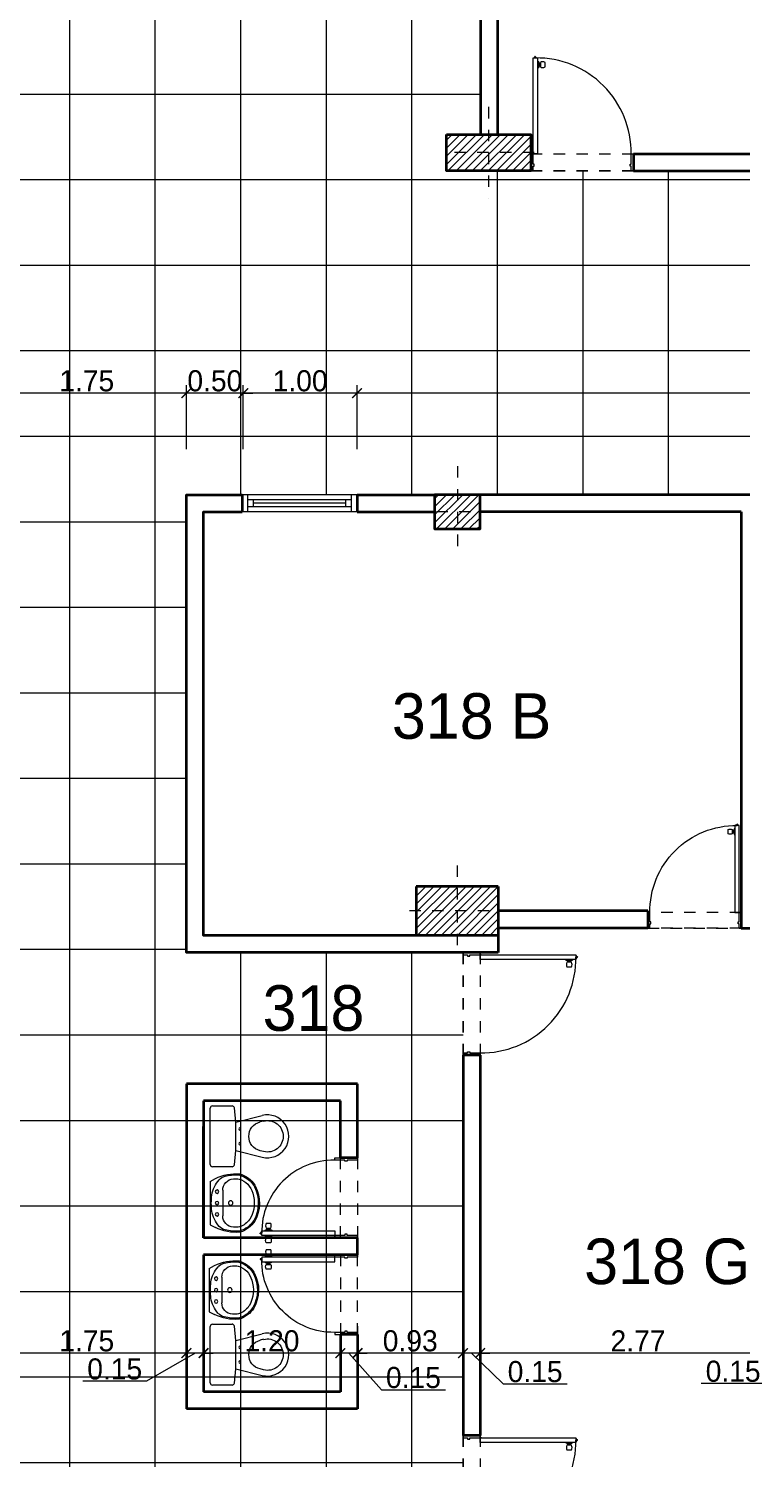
# Model space of a CAD drawing. Header units: millimetres. Extents: x 174 to 282, y -3 to 63.
# Drawn here: x 207.72 to 213.96, y 29.92 to 42.46 of the extents above; entities that cross this region are included whole.
import ezdxf
from ezdxf.enums import TextEntityAlignment as Align

# ---------------------------------------------------------------- set-up
doc = ezdxf.new("R2010")
doc.units = ezdxf.units.MM
doc.header["$LTSCALE"] = 0.005
doc.header["$MEASUREMENT"] = 0
doc.linetypes.add('ACAD_ISO02W100', pattern=[15, 12, -3])
doc.linetypes.add('ACAD_ISO10W100', pattern=[18, 12, -3, 0, -3])
for name, color, linetype, lineweight in [('Aux', 1, 'Continuous', 9), ('columna', 6, 'Continuous', 40), ('cotas', 1, 'Continuous', 15), ('ejes', 1, 'ACAD_ISO10W100', 9), ('Hatch', 11, 'Continuous', 9), ('muebles', 2, 'Continuous', 20), ('muro', 5, 'Continuous', 40), ('proy', 1, 'ACAD_ISO02W100', 9), ('pu-ven', 2, 'Continuous', 20)]:
    doc.layers.add(name, color=color, linetype=linetype, lineweight=lineweight)
doc.layers.add('text', color=1, linetype='Continuous')
doc.styles.get("Standard").update_dxf_attribs({"font": 'ERASMD.TTF', "height": 0.185})
doc.dimstyles.get("Standard").update_dxf_attribs({"dimtxt": 0.15, "dimasz": 0.085, "dimexe": 0.07, "dimexo": 0.4, "dimgap": 0.015, "dimtad": 1, "dimzin": 1, "dimdsep": 46, "dimtxsty": 'Standard', "dimblk": 'ARCHTICK', "dimcen": 0, "dimclrd": 256, "dimclre": 256, "dimclrt": 2, "dimadec": 0, "dimazin": 0, "dimtfac": 1, "dimtix": 1, "dimtmove": 0, "dimatfit": 0, "dimfxl": 1, "dimlwd": -1, "dimlwe": -1, "dimarcsym": 0})

# ---------------------------------------------------------------- blocks, each defined once
blk = doc.blocks.new('pu-90-15')
at = {"layer": 'Aux'}
for p, q in [((0.035, 0.992), (0.035, 1.002)), ((0.045, 0.992), (0.045, 0.994))]:
    blk.add_line(p, q, dxfattribs=at)
for points in [[(0.025, 0.99), (0.025, 0.992), (0.055, 0.992), (0.055, 0.99)], [(0.06, 0.961), (0.065, 0.961), (0.065, 0.901), (0.06, 0.901)], [(0.065, 0.961), (0.075, 0.941), (0.075, 0.921), (0.065, 0.901)], [(0.075, 0.941), (0.085, 0.941), (0.085, 0.921), (0.075, 0.921)]]:
    blk.add_lwpolyline(points, dxfattribs=at)
for points in [[(0.035, 0.992), (0.035, 1.002, -0.457422), (0.045, 0.994), (0.045, 0.992)], [(0.085, 0.951), (0.085, 0.911, 0.25), (0.125, 0.911), (0.125, 0.951, 0.25), (0.085, 0.951, 1)]]:
    blk.add_lwpolyline(points, format="xyb", dxfattribs=at)
blk.add_circle((0.017, 0.153), 0.0025, dxfattribs=at)
for centre, radius, start, end in [((0.037, 0.994), 0.00846, 2.1794, 100.501), ((0.05, 0.16), 0.83, 359.2361, 90.7639)]:
    blk.add_arc(centre, radius, start, end, dxfattribs=at)
at = {"layer": 'proy'}
blk.add_line((0, 0), (0.9, 0), dxfattribs=at)
blk.add_lwpolyline([(0.9, 0.15), (0.9, 0), (0, 0), (0, 0.15)], close=True, dxfattribs=at)
at = {"layer": 'pu-ven'}
for points in [[(0.02, 0.15), (0.02, 0.99), (0.06, 0.99), (0.06, 0.15)], [(0, 0.15), (0, 0), (0.02, 0), (0.02, 0.04), (0.03, 0.04), (0.03, 0.06), (0.02, 0.06), (0.02, 0.15)], [(0.9, 0.15), (0.9, 0), (0.88, 0), (0.88, 0.04), (0.87, 0.04), (0.87, 0.06), (0.88, 0.06), (0.88, 0.15)]]:
    blk.add_lwpolyline(points, close=True, dxfattribs=at)
blk = doc.blocks.new('pu-70')
at = {"layer": 'Aux'}
for p, q in [((-0.045, -0.843), (-0.045, -0.845)), ((-0.035, -0.843), (-0.035, -0.853))]:
    blk.add_line(p, q, dxfattribs=at)
for points in [[(-0.065, -0.811), (-0.075, -0.791), (-0.075, -0.771), (-0.065, -0.751)], [(-0.06, -0.811), (-0.065, -0.811), (-0.065, -0.751), (-0.06, -0.751)], [(-0.02, -0.811), (-0.015, -0.811), (-0.015, -0.751), (-0.02, -0.751)], [(-0.015, -0.811), (-0.005, -0.791), (-0.005, -0.771), (-0.015, -0.751)], [(-0.075, -0.791), (-0.085, -0.791), (-0.085, -0.771), (-0.075, -0.771)], [(-0.025, -0.84), (-0.025, -0.843), (-0.055, -0.843), (-0.055, -0.84)], [(-0.005, -0.791), (0.005, -0.791), (0.005, -0.771), (-0.005, -0.771)]]:
    blk.add_lwpolyline(points, dxfattribs=at)
for points in [[(-0.085, -0.801), (-0.085, -0.761, 0.25), (-0.125, -0.761), (-0.125, -0.801, 0.25), (-0.085, -0.801, 1)], [(-0.035, -0.843), (-0.035, -0.853, -0.457422), (-0.045, -0.845), (-0.045, -0.843)], [(0.005, -0.801), (0.005, -0.761, -0.25), (0.045, -0.761), (0.045, -0.801, -0.25), (0.005, -0.801, -1)]]:
    blk.add_lwpolyline(points, format="xyb", dxfattribs=at)
blk.add_circle((-0.018, -0.203), 0.0025, dxfattribs=at)
for centre, radius, start, end in [((-0.05, -0.21), 0.63, 179.2361, 270.7639), ((-0.037, -0.844), 0.00846, 182.1794, 280.501)]:
    blk.add_arc(centre, radius, start, end, dxfattribs=at)
at = {"layer": 'pu-ven'}
for points in [[(-0.7, -0.2), (-0.7, 0), (-0.68, 0), (-0.68, -0.09), (-0.67, -0.09), (-0.67, -0.11), (-0.68, -0.11), (-0.68, -0.2)], [(0, -0.2), (0, 0), (-0.02, 0), (-0.02, -0.09), (-0.03, -0.09), (-0.03, -0.11), (-0.02, -0.11), (-0.02, -0.2)], [(-0.02, -0.2), (-0.02, -0.84), (-0.06, -0.84), (-0.06, -0.2)]]:
    blk.add_lwpolyline(points, close=True, dxfattribs=at)
blk = doc.blocks.new('lavamanos')
at = {"layer": 'Aux'}
for p, q in [((-0.112, -0.11), (0.112, -0.11)), ((-0.153, -0.382), (-0.142, -0.388))]:
    blk.add_line(p, q, dxfattribs=at)
for centre, radius in [((-0.1, -0.06), 0.015), ((0, -0.06), 0.015), ((0.1, -0.06), 0.015), ((0, -0.18), 0.02)]:
    blk.add_circle(centre, radius, dxfattribs=at)
for centre, radius, start, end in [((-0.139, -0.155), 0.1, 131.0686, 165.7987), ((-0.112, -0.21), 0.1, 90, 176.5875), ((-0.018, -0.293), 0.284, 100.6374, 131.0686), ((0, -0.586), 0.576, 82.9944, 97.0056), ((0.018, -0.293), 0.284, 48.9314, 79.3626), ((0.112, -0.21), 0.1, 3.4125, 90), ((0.139, -0.155), 0.1, 14.2013, 48.9314), ((0.14, -0.225), 0.387, 165.7987, 183.085), ((-0.147, -0.24), 0.1, 183.085, 200.7802), ((0.14, -0.225), 0.352, 176.5875, 184.6254), ((0.112, -0.233), 0.1, 335.4879, 358.2317), ((-0.14, -0.225), 0.352, 358.2317, 3.4125), ((-0.14, -0.225), 0.387, 354.8092, 14.2013), ((-0.04, -0.2), 0.214, 200.7802, 238.2877), ((-0.04, -0.2), 0.179, 197.3522, 254.7067), ((0, -0.111), 0.276, 251.4503, 299.3617), ((0.04, -0.2), 0.179, 301.7123, 335.4879), ((0.04, -0.2), 0.214, 301.7123, 343.7139), ((0, -0.111), 0.311, 242.8748, 299.3617)]:
    blk.add_arc(centre, radius, start, end, dxfattribs=at)
at = {"layer": 'muebles'}
for p, q in [((-0.19, 0), (-0.215, -0.046)), ((-0.19, 0), (0.19, 0)), ((0.19, 0), (0.215, -0.046)), ((-0.158, -0.391), (-0.146, -0.397))]:
    blk.add_line(p, q, dxfattribs=at)
for centre, radius, start, end in [((0.14, -0.225), 0.397, 153.2366, 185.1908), ((-0.14, -0.225), 0.397, 354.8092, 26.7634), ((-0.04, -0.2), 0.224, 196.2861, 238.2877), ((0.04, -0.2), 0.224, 301.7123, 343.7139), ((0, -0.111), 0.321, 242.8748, 299.3617)]:
    blk.add_arc(centre, radius, start, end, dxfattribs=at)
blk = doc.blocks.new('bañaoaro')
at = {"layer": 'Aux'}
for p, q in [((-0.245, 0.134), (-0.213, 0.126)), ((-0.213, 0.126), (-0.213, 0.126)), ((-0.245, -0.134), (-0.213, -0.126))]:
    blk.add_line(p, q, dxfattribs=at)
for centre in [(-0.036, 0.065), (-0.036, -0.065)]:
    blk.add_circle(centre, 0.01, dxfattribs=at)
for centre, radius, start, end in [((-0.278, 0), 0.138, 76.1294, 180), ((-0.245, 0), 0.13, 0, 75.9713), ((-0.278, 0), 0.138, 180, 283.8706), ((-0.245, 0), 0.13, 284.0287, 0)]:
    blk.add_arc(centre, radius, start, end, dxfattribs=at)
blk = doc.blocks.new('_ArchTick')
at = {"color": 0, "linetype": 'ByBlock', "const_width": 0.15}
blk.add_lwpolyline([(-0.5, -0.5), (0.5, 0.5)], dxfattribs=at)
blk = doc.blocks.new('*D50')
at = {"layer": 'cotas', "transparency": 16777216}
for p, q in [((210.595, 38.77), (210.595, 39.331)), ((219.141, 39.261), (210.595, 39.261)), ((219.141, 38.87), (219.141, 39.331))]:
    blk.add_line(p, q, dxfattribs=at)
at = {"layer": 'Defpoints', "color": 0, "transparency": 16777216}
for p in [(210.595, 39.261), (210.595, 38.37), (219.141, 38.47)]:
    blk.add_point(p, dxfattribs=at)
at = {"layer": 'cotas', "transparency": 16777216, "xscale": 0.085, "yscale": 0.085, "zscale": 0.085, "rotation": 180}
blk.add_blockref('_ArchTick', (210.595, 39.261), dxfattribs=at)
at = {"layer": 'cotas', "transparency": 16777216, "xscale": 0.085, "yscale": 0.085, "zscale": 0.085}
blk.add_blockref('_ArchTick', (219.141, 39.261), dxfattribs=at)
at = {"layer": 'cotas', "color": 2, "transparency": 16777216, "insert": (214.868, 39.368), "char_height": 0.185, "attachment_point": 5}
blk.add_mtext('8.55', dxfattribs=at)
blk = doc.blocks.new('*D51')
at = {"layer": 'cotas', "transparency": 16777216}
for p, q in [((209.597, 38.77), (209.597, 39.331)), ((210.595, 39.261), (209.597, 39.261)), ((210.595, 38.77), (210.595, 39.331))]:
    blk.add_line(p, q, dxfattribs=at)
at = {"layer": 'Defpoints', "color": 0, "transparency": 16777216}
for p in [(209.597, 39.261), (209.597, 38.37), (210.595, 38.37)]:
    blk.add_point(p, dxfattribs=at)
at = {"layer": 'cotas', "transparency": 16777216, "xscale": 0.085, "yscale": 0.085, "zscale": 0.085, "rotation": 180}
blk.add_blockref('_ArchTick', (209.597, 39.261), dxfattribs=at)
at = {"layer": 'cotas', "transparency": 16777216, "xscale": 0.085, "yscale": 0.085, "zscale": 0.085}
blk.add_blockref('_ArchTick', (210.595, 39.261), dxfattribs=at)
at = {"layer": 'cotas', "color": 2, "transparency": 16777216, "insert": (210.096, 39.368), "char_height": 0.185, "attachment_point": 5}
blk.add_mtext('1.00', dxfattribs=at)
blk = doc.blocks.new('*D52')
at = {"layer": 'cotas', "transparency": 16777216}
for p, q in [((209.099, 39.261), (209.014, 39.261)), ((209.099, 38.77), (209.099, 39.331)), ((209.597, 39.261), (209.099, 39.261)), ((209.597, 38.77), (209.597, 39.331)), ((209.597, 39.261), (209.682, 39.261))]:
    blk.add_line(p, q, dxfattribs=at)
at = {"layer": 'Defpoints', "color": 0, "transparency": 16777216}
for p in [(209.099, 39.261), (209.099, 38.37), (209.597, 38.37)]:
    blk.add_point(p, dxfattribs=at)
at = {"layer": 'cotas', "transparency": 16777216, "xscale": 0.085, "yscale": 0.085, "zscale": 0.085}
blk.add_blockref('_ArchTick', (209.099, 39.261), dxfattribs=at)
at = {"layer": 'cotas', "transparency": 16777216, "xscale": 0.085, "yscale": 0.085, "zscale": 0.085, "rotation": 180}
blk.add_blockref('_ArchTick', (209.597, 39.261), dxfattribs=at)
at = {"layer": 'cotas', "color": 2, "transparency": 16777216, "insert": (209.348, 39.368), "char_height": 0.185, "attachment_point": 5}
blk.add_mtext('0.50', dxfattribs=at)
blk = doc.blocks.new('*D53')
at = {"layer": 'cotas', "transparency": 16777216}
for p, q in [((207.351, 39.882), (207.351, 39.191)), ((209.099, 39.261), (207.351, 39.261)), ((209.099, 38.77), (209.099, 39.331))]:
    blk.add_line(p, q, dxfattribs=at)
at = {"layer": 'Defpoints', "color": 0, "transparency": 16777216}
for p in [(207.351, 40.282), (207.351, 39.261), (209.099, 38.37)]:
    blk.add_point(p, dxfattribs=at)
at = {"layer": 'cotas', "transparency": 16777216, "xscale": 0.085, "yscale": 0.085, "zscale": 0.085, "rotation": 180}
blk.add_blockref('_ArchTick', (207.351, 39.261), dxfattribs=at)
at = {"layer": 'cotas', "transparency": 16777216, "xscale": 0.085, "yscale": 0.085, "zscale": 0.085}
blk.add_blockref('_ArchTick', (209.099, 39.261), dxfattribs=at)
at = {"layer": 'cotas', "color": 2, "transparency": 16777216, "insert": (208.225, 39.368), "char_height": 0.185, "attachment_point": 5}
blk.add_mtext('1.75', dxfattribs=at)
blk = doc.blocks.new('*D59')
at = {"layer": 'cotas', "transparency": 16777216}
for p, q in [((214.517, 30.843), (214.171, 30.576)), ((214.442, 30.843), (214.357, 30.843)), ((214.592, 30.843), (214.442, 30.843)), ((214.592, 30.843), (214.442, 30.843)), ((214.592, 30.843), (214.677, 30.843)), ((214.442, 30.738), (214.442, 30.773)), ((214.592, 30.738), (214.592, 30.773)), ((214.171, 30.576), (213.612, 30.576))]:
    blk.add_line(p, q, dxfattribs=at)
at = {"layer": 'Defpoints', "color": 0, "transparency": 16777216}
for p in [(214.442, 31.138), (214.592, 31.138), (214.442, 30.843)]:
    blk.add_point(p, dxfattribs=at)
at = {"layer": 'cotas', "transparency": 16777216, "xscale": 0.085, "yscale": 0.085, "zscale": 0.085}
blk.add_blockref('_ArchTick', (214.442, 30.843), dxfattribs=at)
at = {"layer": 'cotas', "transparency": 16777216, "xscale": 0.085, "yscale": 0.085, "zscale": 0.085, "rotation": 180}
blk.add_blockref('_ArchTick', (214.592, 30.843), dxfattribs=at)
at = {"layer": 'cotas', "color": 2, "transparency": 16777216, "insert": (213.892, 30.683), "char_height": 0.185, "attachment_point": 5}
blk.add_mtext('0.15', dxfattribs=at)
blk = doc.blocks.new('*D60')
at = {"layer": 'cotas', "transparency": 16777216}
for p, q in [((214.442, 30.843), (211.674, 30.843)), ((211.674, 30.738), (211.674, 30.773)), ((214.442, 30.738), (214.442, 30.773))]:
    blk.add_line(p, q, dxfattribs=at)
at = {"layer": 'Defpoints', "color": 0, "transparency": 16777216}
for p in [(211.674, 31.138), (214.442, 31.138), (211.674, 30.843)]:
    blk.add_point(p, dxfattribs=at)
at = {"layer": 'cotas', "transparency": 16777216, "xscale": 0.085, "yscale": 0.085, "zscale": 0.085, "rotation": 180}
blk.add_blockref('_ArchTick', (211.674, 30.843), dxfattribs=at)
at = {"layer": 'cotas', "transparency": 16777216, "xscale": 0.085, "yscale": 0.085, "zscale": 0.085}
blk.add_blockref('_ArchTick', (214.442, 30.843), dxfattribs=at)
at = {"layer": 'cotas', "color": 2, "transparency": 16777216, "insert": (213.058, 30.95), "char_height": 0.185, "attachment_point": 5}
blk.add_mtext('2.77', dxfattribs=at)
blk = doc.blocks.new('*D61')
at = {"layer": 'cotas', "transparency": 16777216}
for p, q in [((211.524, 30.843), (211.439, 30.843)), ((211.674, 30.843), (211.524, 30.843)), ((211.674, 30.843), (211.524, 30.843)), ((211.599, 30.843), (211.877, 30.573)), ((211.674, 30.843), (211.759, 30.843)), ((211.524, 30.738), (211.524, 30.773)), ((211.674, 30.738), (211.674, 30.773)), ((211.877, 30.573), (212.436, 30.573))]:
    blk.add_line(p, q, dxfattribs=at)
at = {"layer": 'Defpoints', "color": 0, "transparency": 16777216}
for p in [(211.524, 31.138), (211.674, 31.138), (211.524, 30.843)]:
    blk.add_point(p, dxfattribs=at)
at = {"layer": 'cotas', "transparency": 16777216, "xscale": 0.085, "yscale": 0.085, "zscale": 0.085}
blk.add_blockref('_ArchTick', (211.524, 30.843), dxfattribs=at)
at = {"layer": 'cotas', "transparency": 16777216, "xscale": 0.085, "yscale": 0.085, "zscale": 0.085, "rotation": 180}
blk.add_blockref('_ArchTick', (211.674, 30.843), dxfattribs=at)
at = {"layer": 'cotas', "color": 2, "transparency": 16777216, "insert": (212.156, 30.68), "char_height": 0.185, "attachment_point": 5}
blk.add_mtext('0.15', dxfattribs=at)
blk = doc.blocks.new('*D62')
at = {"layer": 'cotas', "transparency": 16777216}
for p, q in [((210.599, 31.08), (210.599, 30.913)), ((211.524, 30.843), (210.599, 30.843)), ((211.524, 30.738), (211.524, 30.773))]:
    blk.add_line(p, q, dxfattribs=at)
at = {"layer": 'Defpoints', "color": 0, "transparency": 16777216}
for p in [(211.524, 31.138), (210.599, 30.843), (210.599, 30.68)]:
    blk.add_point(p, dxfattribs=at)
at = {"layer": 'cotas', "transparency": 16777216, "xscale": 0.085, "yscale": 0.085, "zscale": 0.085, "rotation": 180}
blk.add_blockref('_ArchTick', (210.599, 30.843), dxfattribs=at)
at = {"layer": 'cotas', "transparency": 16777216, "xscale": 0.085, "yscale": 0.085, "zscale": 0.085}
blk.add_blockref('_ArchTick', (211.524, 30.843), dxfattribs=at)
at = {"layer": 'cotas', "color": 2, "transparency": 16777216, "insert": (211.061, 30.95), "char_height": 0.185, "attachment_point": 5}
blk.add_mtext('0.93', dxfattribs=at)
blk = doc.blocks.new('*D63')
at = {"layer": 'cotas', "transparency": 16777216}
for p, q in [((210.449, 31.08), (210.449, 30.913)), ((210.599, 31.08), (210.599, 30.913)), ((210.449, 30.843), (210.364, 30.843)), ((210.599, 30.843), (210.449, 30.843)), ((210.599, 30.843), (210.449, 30.843)), ((210.524, 30.843), (210.81, 30.521)), ((210.599, 30.843), (210.684, 30.843)), ((210.81, 30.521), (211.369, 30.521))]:
    blk.add_line(p, q, dxfattribs=at)
at = {"layer": 'Defpoints', "color": 0, "transparency": 16777216}
for p in [(210.449, 30.843), (210.449, 30.68), (210.599, 30.68)]:
    blk.add_point(p, dxfattribs=at)
at = {"layer": 'cotas', "transparency": 16777216, "xscale": 0.085, "yscale": 0.085, "zscale": 0.085}
blk.add_blockref('_ArchTick', (210.449, 30.843), dxfattribs=at)
at = {"layer": 'cotas', "transparency": 16777216, "xscale": 0.085, "yscale": 0.085, "zscale": 0.085, "rotation": 180}
blk.add_blockref('_ArchTick', (210.599, 30.843), dxfattribs=at)
at = {"layer": 'cotas', "color": 2, "transparency": 16777216, "insert": (211.089, 30.628), "char_height": 0.185, "attachment_point": 5}
blk.add_mtext('0.15', dxfattribs=at)
blk = doc.blocks.new('*D64')
at = {"layer": 'cotas', "transparency": 16777216}
for p, q in [((209.249, 31.08), (209.249, 30.913)), ((210.449, 31.08), (210.449, 30.913)), ((210.449, 30.843), (209.249, 30.843))]:
    blk.add_line(p, q, dxfattribs=at)
at = {"layer": 'Defpoints', "color": 0, "transparency": 16777216}
for p in [(209.249, 30.843), (209.249, 30.68), (210.449, 30.68)]:
    blk.add_point(p, dxfattribs=at)
at = {"layer": 'cotas', "transparency": 16777216, "xscale": 0.085, "yscale": 0.085, "zscale": 0.085, "rotation": 180}
blk.add_blockref('_ArchTick', (209.249, 30.843), dxfattribs=at)
at = {"layer": 'cotas', "transparency": 16777216, "xscale": 0.085, "yscale": 0.085, "zscale": 0.085}
blk.add_blockref('_ArchTick', (210.449, 30.843), dxfattribs=at)
at = {"layer": 'cotas', "color": 2, "transparency": 16777216, "insert": (209.849, 30.95), "char_height": 0.185, "attachment_point": 5}
blk.add_mtext('1.20', dxfattribs=at)
blk = doc.blocks.new('*D65')
at = {"layer": 'cotas', "transparency": 16777216}
for p, q in [((209.099, 31.08), (209.099, 30.913)), ((209.249, 31.08), (209.249, 30.913)), ((209.174, 30.843), (208.75, 30.596)), ((209.099, 30.843), (209.014, 30.843)), ((209.249, 30.843), (209.099, 30.843)), ((209.249, 30.843), (209.099, 30.843)), ((209.249, 30.843), (209.334, 30.843)), ((208.75, 30.596), (208.191, 30.596))]:
    blk.add_line(p, q, dxfattribs=at)
at = {"layer": 'Defpoints', "color": 0, "transparency": 16777216}
for p in [(209.099, 30.843), (209.099, 30.68), (209.249, 30.68)]:
    blk.add_point(p, dxfattribs=at)
at = {"layer": 'cotas', "transparency": 16777216, "xscale": 0.085, "yscale": 0.085, "zscale": 0.085}
blk.add_blockref('_ArchTick', (209.099, 30.843), dxfattribs=at)
at = {"layer": 'cotas', "transparency": 16777216, "xscale": 0.085, "yscale": 0.085, "zscale": 0.085, "rotation": 180}
blk.add_blockref('_ArchTick', (209.249, 30.843), dxfattribs=at)
at = {"layer": 'cotas', "color": 2, "transparency": 16777216, "insert": (208.47, 30.703), "char_height": 0.185, "attachment_point": 5}
blk.add_mtext('0.15', dxfattribs=at)
blk = doc.blocks.new('*D66')
at = {"layer": 'cotas', "transparency": 16777216}
for p, q in [((207.351, 31.08), (207.351, 30.913)), ((209.099, 31.08), (209.099, 30.913)), ((209.099, 30.843), (207.351, 30.843))]:
    blk.add_line(p, q, dxfattribs=at)
at = {"layer": 'Defpoints', "color": 0, "transparency": 16777216}
for p in [(207.351, 30.843), (207.351, 30.68), (209.099, 30.68)]:
    blk.add_point(p, dxfattribs=at)
at = {"layer": 'cotas', "transparency": 16777216, "xscale": 0.085, "yscale": 0.085, "zscale": 0.085, "rotation": 180}
blk.add_blockref('_ArchTick', (207.351, 30.843), dxfattribs=at)
at = {"layer": 'cotas', "transparency": 16777216, "xscale": 0.085, "yscale": 0.085, "zscale": 0.085}
blk.add_blockref('_ArchTick', (209.099, 30.843), dxfattribs=at)
at = {"layer": 'cotas', "color": 2, "transparency": 16777216, "insert": (208.225, 30.95), "char_height": 0.185, "attachment_point": 5}
blk.add_mtext('1.75', dxfattribs=at)

msp = doc.modelspace()

# ---------------------------------------------------------------- hatches: boundary and pattern name
at = {"layer": 'Hatch'}
h = msp.add_hatch(dxfattribs=at)
h.set_pattern_fill('ANSI31', color=256, scale=0.4, style=0)
h.set_pattern_definition([(45, (676.075447, -492.116687), (-0.035355339, 0.035355339), [])])
h.paths.add_polyline_path([(212.111, 52.245), (211.391, 52.245), (211.391, 51.795), (212.111, 51.795)])
h.paths.add_polyline_path([(212.061, 46.878), (211.436, 46.878), (211.436, 46.558), (212.061, 46.558)])
h.paths.add_polyline_path([(219.141, 52.17), (218.441, 52.17), (218.441, 51.77), (219.141, 51.77)])
h.paths.add_polyline_path([(219.104, 46.83), (218.479, 46.83), (218.479, 46.51), (219.104, 46.51)])
h.paths.add_polyline_path([(224.004, 46.83), (223.379, 46.83), (223.379, 46.51), (224.004, 46.51)])
h.paths.add_polyline_path([(224.041, 52.17), (223.341, 52.17), (223.341, 51.77), (224.041, 51.77)])
h.paths.add_polyline_path([(232.936, 52.17), (232.206, 52.17), (232.206, 51.72), (232.936, 51.72)])
h.paths.add_polyline_path([(232.884, 46.825), (232.259, 46.825), (232.259, 46.505), (232.884, 46.505)])
h.paths.add_polyline_path([(232.861, 43.37), (232.561, 43.37), (232.561, 43.07), (232.861, 43.07)])
h.paths.add_polyline_path([(232.884, 41.53), (232.259, 41.53), (232.259, 41.21), (232.884, 41.21)])
h.paths.add_polyline_path([(223.691, 43.37), (223.391, 43.37), (223.391, 43.07), (223.691, 43.07)])
h.paths.add_polyline_path([(224.004, 41.53), (223.379, 41.53), (223.379, 41.21), (224.004, 41.21)])
h.paths.add_polyline_path([(219.104, 41.53), (218.479, 41.53), (218.479, 41.21), (219.104, 41.21)])
h.paths.add_polyline_path([(219.091, 43.37), (218.791, 43.37), (218.791, 43.07), (219.091, 43.07)])
h.paths.add_polyline_path([(212.118, 41.53), (211.378, 41.53), (211.378, 41.21), (212.118, 41.21)])
h.paths.add_polyline_path([(211.901, 43.37), (211.601, 43.37), (211.601, 43.07), (211.901, 43.07)])
h.paths.add_polyline_path([(207.301, 43.37), (207.001, 43.37), (207.001, 43.07), (207.301, 43.07)])
h.paths.add_polyline_path([(207.351, 41.52), (206.951, 41.52), (206.951, 41.22), (207.351, 41.22)])
h.paths.add_polyline_path([(200.126, 41.57), (199.726, 41.57), (199.726, 41.27), (200.126, 41.27)])
h.paths.add_polyline_path([(200.501, 38.52), (199.701, 38.52), (199.701, 38.07), (200.501, 38.07)])
h.paths.add_polyline_path([(207.351, 38.445), (206.951, 38.445), (206.951, 38.145), (207.351, 38.145)])
h.paths.add_polyline_path([(211.673, 38.37), (211.274, 38.37), (211.274, 38.07), (211.673, 38.07)])
h.paths.add_polyline_path([(211.833, 34.935), (211.113, 34.935), (211.113, 34.505), (211.833, 34.505)])
h.paths.add_polyline_path([(207.351, 34.87), (206.951, 34.87), (206.951, 34.57), (207.351, 34.57)])
h.paths.add_polyline_path([(219.139, 34.92), (218.289, 34.92), (218.289, 34.52), (219.139, 34.52)])
h.paths.add_polyline_path([(219.141, 38.47), (218.441, 38.47), (218.441, 38.07), (219.141, 38.07)])
h.paths.add_polyline_path([(224.041, 38.47), (223.341, 38.47), (223.341, 38.07), (224.041, 38.07)])
h.paths.add_polyline_path([(223.741, 34.87), (223.341, 34.87), (223.341, 34.57), (223.741, 34.57)])
h.paths.add_polyline_path([(225.941, 34.87), (225.641, 34.87), (225.641, 34.57), (225.941, 34.57)])
h.paths.add_polyline_path([(230.641, 34.87), (230.341, 34.87), (230.341, 34.57), (230.641, 34.57)])
h.paths.add_polyline_path([(232.936, 34.87), (232.486, 34.87), (232.486, 34.57), (232.936, 34.57)])
h.paths.add_polyline_path([(233.186, 38.47), (232.486, 38.47), (232.486, 38.07), (233.186, 38.07)])
h = msp.add_hatch(dxfattribs=at)
h.set_pattern_fill('NET', color=256, scale=6, style=0)
h.set_pattern_definition([(0, (676.07545, -492.1167), (0, 0.75), []), (90, (676.07545, -492.1167), (-0.75, 5e-17), [])])
h.paths.add_polyline_path([(236.586, 41.22), (236.536, 41.22), (236.536, 41.62), (236.706, 41.62), (236.706, 43.07), (236.661, 43.07), (232.861, 43.07), (232.861, 41.53), (232.884, 41.53), (232.884, 41.21), (232.239, 41.21), (232.239, 41.245), (231.359, 41.245), (231.349, 41.245), (228.879, 41.245), (227.979, 41.245), (226.079, 41.245), (225.179, 41.245), (224.004, 41.245), (224.004, 41.21), (223.379, 41.21), (223.379, 41.53), (223.541, 41.53), (223.541, 43.07), (223.391, 43.07), (219.091, 43.07), (219.091, 41.53), (219.104, 41.53), (219.104, 41.21), (218.479, 41.21), (213.018, 41.21), (212.118, 41.21), (211.378, 41.21), (211.378, 41.53), (211.676, 41.53), (211.676, 43.07), (211.601, 43.07), (207.301, 43.07), (207.151, 43.07), (207.151, 42.82), (207.151, 42.17), (207.151, 41.545), (207.376, 41.545), (207.376, 41.195), (207.351, 41.195), (207.351, 39.35), (207.351, 39.35), (207.351, 38.47), (207.376, 38.47), (207.376, 38.12), (207.351, 38.12), (207.351, 35.775), (207.351, 35.775), (207.351, 34.895), (207.376, 34.895), (207.376, 34.525), (207.351, 34.525), (207.351, 33.645), (207.351, 33.645), (207.351, 29.195), (207.376, 29.195), (207.376, 28.845), (206.926, 28.845), (206.926, 28.845), (200.226, 28.845), (200.226, 28.818), (199.676, 28.818), (199.676, 28.86), (195.806, 28.86), (195.806, 28.82), (195.481, 28.82), (195.481, 28.8), (195.441, 28.8), (195.441, 28.79), (195.431, 28.79), (195.431, 27.95), (195.441, 27.95), (195.441, 27.94), (195.481, 27.94), (195.481, 27.92), (195.481, 26.89), (199.176, 26.89), (199.196, 26.89), (199.196, 26.8), (199.206, 26.8), (199.206, 26.79), (200.046, 26.79), (200.046, 26.8), (200.056, 26.8), (200.056, 26.89), (204.491, 26.89), (204.511, 26.89), (204.511, 26.8), (204.521, 26.8), (204.521, 26.79), (205.361, 26.79), (205.361, 26.8), (205.371, 26.8), (205.371, 26.89), (205.391, 26.89), (205.541, 26.89), (207.376, 26.89), (207.376, 26.74), (207.376, 25.9), (207.376, 25.88), (207.376, 24.795), (207.376, 24.445), (207.376, 21.87), (207.376, 20.97), (209.961, 20.97), (210.141, 20.97), (211.021, 20.97), (211.041, 20.97), (215.666, 20.97), (215.686, 20.97), (216.566, 20.97), (217.666, 20.97), (220.811, 20.97), (220.991, 20.97), (221.871, 20.97), (222.341, 20.97), (222.341, 21.395), (222.341, 23.995), (222.341, 24.42), (221.841, 24.42), (221.841, 24.67), (221.099, 24.67), (219.559, 24.67), (219.039, 24.67), (219.039, 24.47), (218.569, 24.47), (217.639, 24.47), (211.693, 24.47), (211.693, 24.27), (211.253, 24.27), (211.253, 24.62), (211.143, 24.62), (209.448, 24.62), (209.448, 24.575), (211.024, 24.575), (211.024, 24.515), (209.448, 24.515), (209.448, 24.62), (209.386, 24.62), (209.386, 24.47), (209.099, 24.47), (209.099, 29.22), (211.249, 29.22), (211.524, 29.22), (211.524, 30.12), (211.524, 33.455), (211.524, 34.355), (209.099, 34.355), (209.099, 38.37), (209.587, 38.37), (210.595, 38.37), (211.274, 38.37), (211.674, 38.37), (214.072, 38.37), (214.222, 38.37), (218.163, 38.37), (218.441, 38.37), (218.441, 38.47), (219.141, 38.47), (219.141, 38.37), (222.341, 38.37), (222.341, 38.22), (219.141, 38.22), (219.141, 38.07), (219.139, 38.07), (219.139, 36.57), (223.141, 36.57), (223.141, 38.37), (223.341, 38.37), (223.341, 38.47), (224.041, 38.47), (224.041, 38.37), (225.101, 38.37), (225.101, 38.27), (225.801, 38.27), (225.801, 38.37), (225.941, 38.37), (225.941, 38.17), (227.041, 38.17), (227.041, 38.673, -2.414214), (227.066, 38.698, -0.414214), (227.041, 38.673), (227.041, 38.17), (228.181, 38.17), (228.241, 38.17), (228.241, 38.12), (230.441, 38.12), (230.441, 38.37), (230.641, 38.37), (230.641, 38.27), (231.341, 38.27), (231.341, 38.37), (232.486, 38.37), (232.486, 38.47), (233.186, 38.47), (233.186, 38.07), (233.136, 38.07), (233.136, 36.52), (236.611, 36.52), (236.611, 36.77), (236.949, 36.77), (237.629, 36.77), (238.086, 36.77), (238.766, 36.77), (238.911, 36.77), (238.911, 38.07), (237.086, 38.07), (237.086, 38.02), (236.536, 38.02), (236.536, 38.42), (236.586, 38.42), (236.586, 39.41), (236.586, 40.14)])

# ---------------------------------------------------------------- linework, layer by layer
at = {"layer": 'Aux', "linetype": 'ByBlock'}
for p, q in [((210.545, 38.325), (209.637, 38.325)), ((210.545, 38.265), (209.637, 38.265))]:
    msp.add_line(p, q, dxfattribs=at)
at = {"layer": 'columna'}
for p, q in [((211.273, 38.37), (211.273, 38.07)), ((211.673, 38.37), (211.273, 38.37)), ((211.673, 38.07), (211.673, 38.37)), ((211.273, 38.07), (211.673, 38.07)), ((211.113, 34.935), (211.113, 34.505)), ((211.833, 34.935), (211.113, 34.935)), ((211.833, 34.935), (211.833, 34.505)), ((211.833, 34.505), (211.113, 34.505))]:
    msp.add_line(p, q, dxfattribs=at)
for points in [[(211.378, 41.53), (212.118, 41.53), (212.118, 41.21), (211.378, 41.21)], [(211.274, 38.37), (211.274, 38.07), (211.674, 38.07), (211.674, 38.37)]]:
    msp.add_lwpolyline(points, close=True, dxfattribs=at)
at = {"layer": 'ejes'}
for p, q in [((211.748, 41.77), (211.748, 40.97)), ((212.148, 41.37), (211.348, 41.37)), ((211.474, 38.62), (211.474, 37.82)), ((211.791, 38.22), (211.156, 38.22)), ((211.473, 35.12), (211.473, 34.32)), ((211.954, 34.72), (210.993, 34.72))]:
    msp.add_line(p, q, dxfattribs=at)
at = {"layer": 'muebles'}
for p, q in [((209.307, 32.497), (209.307, 32.991)), ((209.327, 33.011), (209.499, 33.011)), ((209.531, 32.869), (209.519, 32.993)), ((209.531, 32.869), (209.764, 32.927)), ((209.531, 32.619), (209.531, 32.869)), ((209.519, 32.495), (209.531, 32.619)), ((209.531, 32.619), (209.764, 32.562)), ((209.499, 32.477), (209.327, 32.477)), ((209.327, 31.097), (209.499, 31.097)), ((209.307, 30.583), (209.307, 31.077)), ((209.531, 30.955), (209.519, 31.079)), ((209.531, 30.955), (209.764, 31.013)), ((209.531, 30.705), (209.531, 30.955)), ((209.519, 30.581), (209.531, 30.705)), ((209.531, 30.705), (209.764, 30.648)), ((209.499, 30.563), (209.327, 30.563))]:
    msp.add_line(p, q, dxfattribs=at)
for centre, radius, start, end in [((209.327, 32.991), 0.02, 90, 180), ((209.499, 32.991), 0.02, 5.6307, 90), ((209.809, 32.744), 0.188, 256.1294, 103.8706), ((209.809, 32.744), 0.188, 256.1294, 103.8706), ((209.327, 32.497), 0.02, 180, 270), ((209.499, 32.497), 0.02, 270, 354.3693), ((209.327, 31.077), 0.02, 90, 180), ((209.499, 31.077), 0.02, 5.6307, 90), ((209.809, 30.83), 0.188, 256.1294, 103.8706), ((209.809, 30.83), 0.188, 256.1294, 103.8706), ((209.327, 30.583), 0.02, 180, 270), ((209.499, 30.583), 0.02, 270, 354.3693)]:
    msp.add_arc(centre, radius, start, end, dxfattribs=at)
at = {"layer": 'muro'}
for p, q in [((211.676, 43.07), (211.676, 41.53)), ((211.826, 43.07), (211.826, 41.53)), ((213.018, 41.36), (213.018, 41.21)), ((213.018, 41.36), (218.479, 41.36)), ((213.018, 41.21), (218.479, 41.21)), ((209.587, 38.37), (209.587, 38.22)), ((210.595, 38.37), (210.595, 38.22)), ((210.595, 38.37), (211.274, 38.37)), ((210.595, 38.22), (211.274, 38.22)), ((213.144, 34.72), (211.833, 34.72)), ((212.805, 34.72), (211.899, 34.72)), ((213.144, 34.72), (213.144, 34.57)), ((213.144, 34.57), (211.833, 34.57)), ((213.144, 34.57), (211.899, 34.57)), ((213.962, 34.57), (214.112, 34.57)), ((211.524, 33.455), (211.524, 30.12)), ((211.674, 33.455), (211.674, 30.12)), ((210.599, 33.205), (209.099, 33.205)), ((210.599, 33.205), (209.099, 33.205)), ((210.599, 32.555), (210.599, 33.205)), ((209.099, 32.98), (209.099, 30.58)), ((210.449, 33.055), (209.249, 33.055)), ((210.449, 32.555), (210.449, 33.055)), ((209.249, 31.855), (209.249, 32.83)), ((210.599, 32.555), (210.449, 32.555)), ((210.599, 31.855), (209.249, 31.855)), ((210.449, 31.855), (209.249, 31.855)), ((210.599, 31.705), (210.599, 31.855)), ((210.599, 31.705), (209.249, 31.705)), ((210.599, 31.705), (209.249, 31.705)), ((209.249, 31.705), (209.249, 30.505)), ((210.599, 31.005), (210.449, 31.005)), ((210.449, 31.005), (210.449, 30.505)), ((210.599, 31.005), (210.599, 30.355)), ((210.449, 30.505), (209.249, 30.505)), ((210.599, 30.355), (209.099, 30.355))]:
    msp.add_line(p, q, dxfattribs=at)
at = {"layer": 'muro', "linetype": 'ByBlock'}
for p, q in [((214.072, 38.37), (211.672, 38.37)), ((213.172, 38.22), (211.674, 38.22)), ((213.962, 38.22), (211.674, 38.22)), ((209.099, 33.205), (209.099, 30.355)), ((209.249, 33.055), (209.249, 31.855)), ((209.249, 31.705), (209.249, 30.505))]:
    msp.add_line(p, q, dxfattribs=at)
at = {"layer": 'muro'}
for points in [[(211.833, 34.355), (209.099, 34.355), (209.099, 38.37), (209.587, 38.37)], [(211.833, 34.505), (209.249, 34.505), (209.249, 38.22), (209.587, 38.22)], [(213.962, 38.22), (213.962, 34.57)], [(211.833, 34.505), (211.833, 34.355)], [(211.674, 33.455), (211.524, 33.455)], [(211.674, 30.12), (211.524, 30.12)]]:
    msp.add_lwpolyline(points, dxfattribs=at)
at = {"layer": 'proy'}
for points in [[(210.599, 31.855), (210.449, 31.855), (210.449, 32.555), (210.599, 32.555)], [(210.599, 31.705), (210.449, 31.705), (210.449, 31.005), (210.599, 31.005)]]:
    msp.add_lwpolyline(points, close=True, dxfattribs=at)
at = {"layer": 'pu-ven', "linetype": 'ByBlock'}
for p, q in [((210.595, 38.37), (209.587, 38.37)), ((209.637, 38.22), (209.637, 38.37)), ((210.545, 38.22), (210.545, 38.37)), ((209.687, 38.265), (209.687, 38.325)), ((210.495, 38.295), (209.687, 38.295)), ((210.495, 38.265), (210.495, 38.325)), ((210.595, 38.22), (209.587, 38.22))]:
    msp.add_line(p, q, dxfattribs=at)

# ---------------------------------------------------------------- block references
at = {"layer": 'Aux', "xscale": -1}
for p in [(209.531, 32.744), (209.531, 30.83)]:
    msp.add_blockref('bañaoaro', p, dxfattribs=at)
at = {"layer": 'muebles', "xscale": -1, "rotation": 90}
for p in [(209.307, 32.159), (209.299, 31.396)]:
    msp.add_blockref('lavamanos', p, dxfattribs=at)
at = {"layer": 'muro', "rotation": 270}
for p in [(211.524, 34.355), (211.524, 30.12)]:
    msp.add_blockref('pu-90-15', p, dxfattribs=at)
at = {"layer": 'pu-ven'}
msp.add_blockref('pu-90-15', (212.118, 41.21), dxfattribs=at)
at = {"layer": 'pu-ven', "xscale": -0.908715721213639, "yscale": 0.908715721213639, "zscale": 0.9087157212136628}
msp.add_blockref('pu-90-15', (213.962, 34.57), dxfattribs=at)
at = {"layer": 'pu-ven', "rotation": 270}
msp.add_blockref('pu-70', (210.599, 31.855), dxfattribs=at)
at = {"layer": 'pu-ven', "xscale": -1, "rotation": 270}
msp.add_blockref('pu-70', (210.599, 31.705), dxfattribs=at)

# ---------------------------------------------------------------- texts
at = {"layer": 'text'}
for s, p in [('318 B', (211.599, 36.23)), ('318', (210.213, 33.669)), ('318 G', (213.314, 31.448))]:
    msp.add_text(s, height=0.4, dxfattribs=at).set_placement(p, align=Align.CENTER)

# ---------------------------------------------------------------- dimensions: what is measured, and where the dimension line sits
at = {"layer": 'cotas'}
for base, p1, p2, picture, middle in [((207.351, 39.261), (209.099, 38.37), (207.351, 40.282), '*D53', (208.225, 39.368)), ((209.099, 39.261), (209.597, 38.37), (209.099, 38.37), '*D52', (209.348, 39.368)), ((209.597, 39.261), (210.595, 38.37), (209.597, 38.37), '*D51', (210.096, 39.368)), ((210.595, 39.261), (219.141, 38.47), (210.595, 38.37), '*D50', (214.868, 39.368)), ((210.598555825, 30.842695722), (211.523555825, 31.138456226), (210.598555825, 30.67995405), '*D62', (211.061055825, 30.950195722)), ((211.674, 30.843), (214.442, 31.138), (211.674, 31.138), '*D60', (213.058, 30.95)), ((207.351, 30.843), (209.099, 30.68), (207.351, 30.68), '*D66', (208.225, 30.95)), ((209.249, 30.843), (210.449, 30.68), (209.249, 30.68), '*D64', (209.849, 30.95))]:
    dim = msp.add_linear_dim(base=base, p1=p1, p2=p2, dimstyle='Standard', override={"dimtmove": 1}, dxfattribs=at)
    dim.commit()
    dim.dimension.update_dxf_attribs({"geometry": picture, "text_midpoint": middle})
for base, p1, p2, picture, middle in [((211.524, 30.843), (211.674, 31.138), (211.524, 31.138), '*D61', (211.892, 30.573)), ((214.442, 30.843), (214.592, 31.138), (214.442, 31.138), '*D59', (214.156, 30.576)), ((209.099, 30.843), (209.249, 30.68), (209.099, 30.68), '*D65', (208.735, 30.596)), ((210.449, 30.843), (210.599, 30.68), (210.449, 30.68), '*D63', (210.825, 30.521))]:
    dim = msp.add_linear_dim(base=base, p1=p1, p2=p2, dimstyle='Standard', override={"dimtmove": 1}, dxfattribs=at)
    dim.commit()
    dim.dimension.update_dxf_attribs({"geometry": picture, "text_midpoint": middle, "dimtype": 160})

doc.saveas('drawing.dxf')
